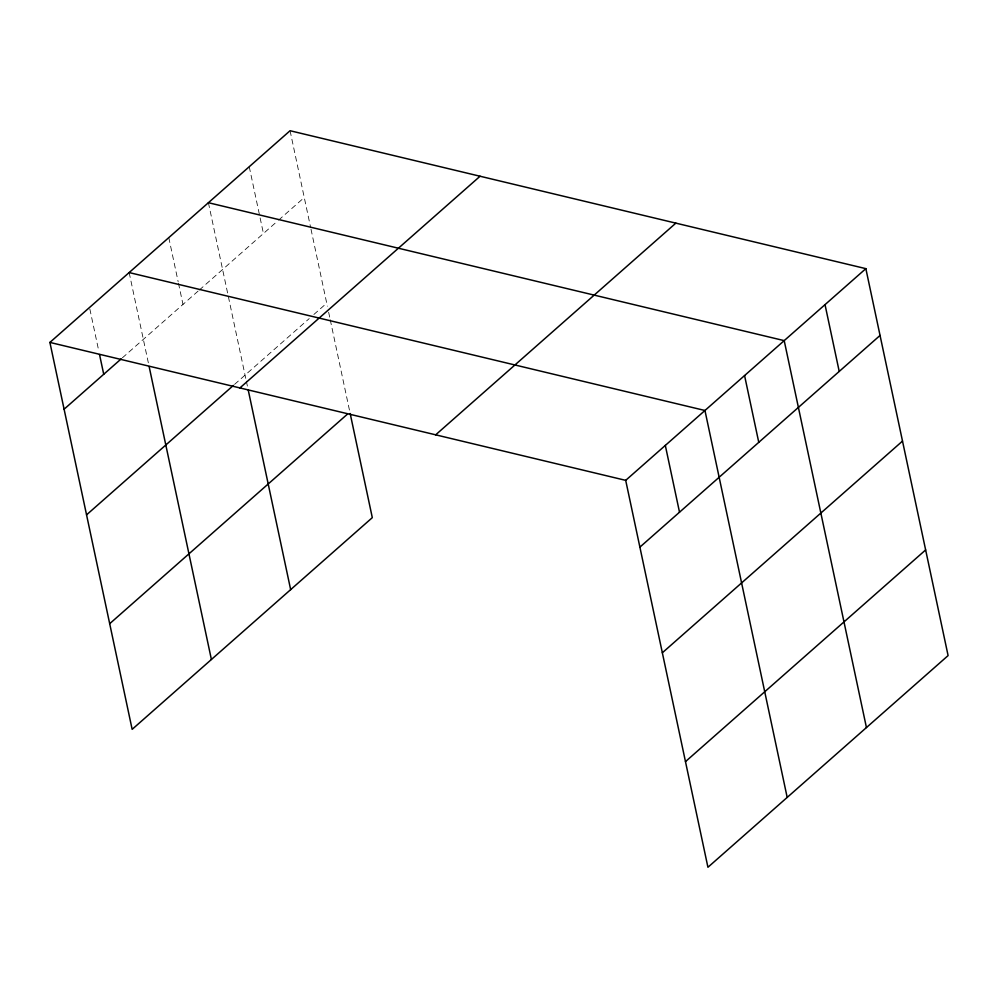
<?xml version="1.0" encoding="UTF-8"?>
<svg xmlns="http://www.w3.org/2000/svg" width="998" height="998" viewBox="0 0 998 998"><rect width="100%" height="100%" fill="white"/><g stroke="black" fill="none" stroke-linecap="round" stroke-linejoin="round"><path stroke-width="0.75" stroke-dasharray="4.99 3.74" d="M122.367 357.845L198.128 291.067M199.301 290.044L277.432 221.169M278.592 220.134L304.265 197.517M234.567 384.38L309.218 318.587M313.883 314.47L326.72 303.167M290.069 130.726L310.677 227.694M311.002 229.203L327.356 306.186M328.641 312.237L329.926 318.275M330.251 319.797L349.849 412.012M249.238 166.716L263.435 233.507M208.407 202.706L246.019 379.677M246.344 381.186L247.629 387.236M168.787 237.636L178.143 281.648M178.455 283.17L182.983 304.415M129.154 272.566L148.802 365.006M89.845 309.006L98.889 351.508"/><path stroke-width="1.5" d="M350.173 413.521L372.304 517.65L132.148 729.351L49.9 342.414L290.069 130.726L865.852 268.649L948.1 655.586L707.931 867.274L625.696 480.35L865.852 268.649M64.097 409.205L121.207 358.868M86.552 514.856L233.407 385.415M239.907 387.935L480.075 176.234M109.693 623.7L347.516 414.07M435.677 434.829L675.846 223.14M639.893 547.129L880.049 335.44M662.348 652.779L902.504 441.091M685.476 761.624L925.645 549.935M208.407 202.706L784.203 340.63L866.439 727.554M129.154 272.566L704.95 410.49L787.185 797.414M49.9 342.414L625.696 480.35M825.022 304.639L839.218 371.431M744.57 375.56L758.767 442.351M665.317 445.42L679.513 512.199M248.277 390.255L290.655 589.631M149.126 366.516L211.401 659.491M99.526 354.552L103.73 374.275"/></g></svg>
